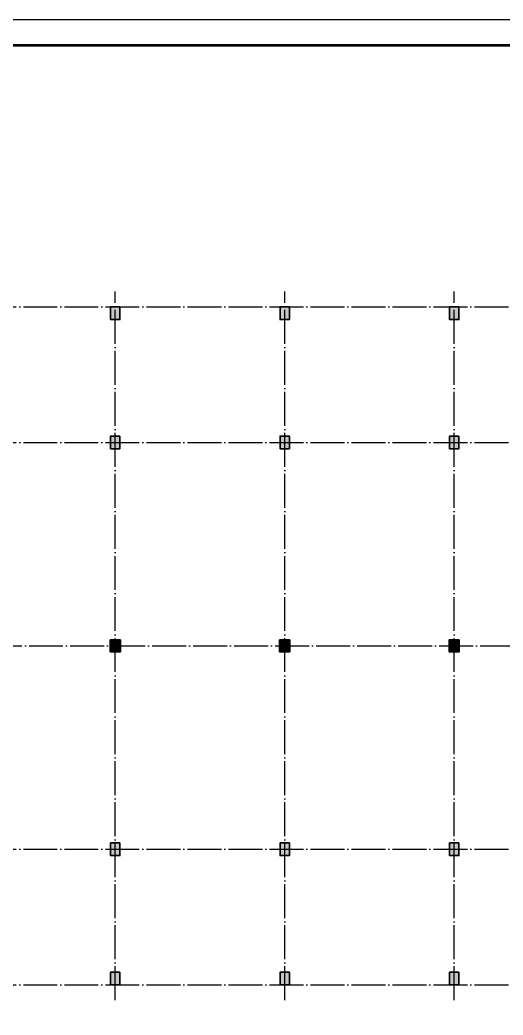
# Model space of a CAD drawing. Extents: x -695511 to 885008, y -751583 to -95266.
# Drawn here: x 146662 to 175172, y -397141 to -338435 of the extents above; entities that cross this region are included whole.
import ezdxf

# ---------------------------------------------------------------- set-up
doc = ezdxf.new("R2010")
doc.units = 0
doc.header["$LTSCALE"] = 1000
doc.header["$MEASUREMENT"] = 0
doc.linetypes.add('DOTE', pattern=[2.42, 2, -0.2, 0.02, -0.2])
for name, color, linetype in [('DOTE', 1, 'Continuous'), ('PUB_TITLE', 4, 'Continuous'), ('填充', 8, 'Continuous')]:
    doc.layers.add(name, color=color, linetype=linetype)
doc.layers.add('砼柱', color=2, linetype='Continuous', lineweight=35)

# ---------------------------------------------------------------- blocks, each defined once
blk = doc.blocks.new('zw')
at = {"layer": 'DOTE', "linetype": 'DOTE'}
for p, q in [((-160373, -1049032), (-160373, -1007232)), ((-150373, -1049032), (-150373, -1007232)), ((-140373, -1049032), (-140373, -1007232)), ((-187573, -1008132), (-73373, -1008132)), ((-187573, -1016132), (-73373, -1016132)), ((-172717, -1028132), (-73373, -1028132)), ((-187573, -1040132), (-73373, -1040132)), ((-187573, -1048132), (-73373, -1048132))]:
    blk.add_line(p, q, dxfattribs=at)
blk = doc.blocks.new('1fcol')
at = {"layer": '填充'}
h = blk.add_hatch(color=256, dxfattribs=at)
h.dxf.hatch_style = 1
h.paths.add_polyline_path([(-189268, -863263), (-189818, -863263), (-189818, -864013), (-189268, -864013)])
h = blk.add_hatch(color=256, dxfattribs=at)
h.dxf.hatch_style = 1
h.paths.add_polyline_path([(-179268, -863263), (-179818, -863263), (-179818, -864013), (-179268, -864013)])
h = blk.add_hatch(color=256, dxfattribs=at)
h.dxf.hatch_style = 1
h.paths.add_polyline_path([(-169268, -863263), (-169818, -863263), (-169818, -864013), (-169268, -864013)])
h = blk.add_hatch(color=256, dxfattribs=at)
h.dxf.hatch_style = 1
h.paths.add_polyline_path([(-189268, -870888), (-189818, -870888), (-189818, -871638), (-189268, -871638)])
h = blk.add_hatch(color=256, dxfattribs=at)
h.dxf.hatch_style = 1
h.paths.add_polyline_path([(-179268, -870888), (-179818, -870888), (-179818, -871638), (-179268, -871638)])
h = blk.add_hatch(color=256, dxfattribs=at)
h.dxf.hatch_style = 1
h.paths.add_polyline_path([(-169268, -870888), (-169818, -870888), (-169818, -871638), (-169268, -871638)])
h = blk.add_hatch(color=256, dxfattribs=at)
h.dxf.hatch_style = 1
h.paths.add_polyline_path([(-189243, -882913), (-189843, -882913), (-189843, -883613), (-189243, -883613)])
h = blk.add_hatch(color=256, dxfattribs=at)
h.dxf.hatch_style = 1
h.paths.add_polyline_path([(-179243, -882913), (-179843, -882913), (-179843, -883613), (-179243, -883613)])
h = blk.add_hatch(color=256, dxfattribs=at)
h.dxf.hatch_style = 1
h.paths.add_polyline_path([(-169243, -882913), (-169843, -882913), (-169843, -883613), (-169243, -883613)])
h = blk.add_hatch(color=256, dxfattribs=at)
h.dxf.hatch_style = 1
h.paths.add_polyline_path([(-189268, -894888), (-189818, -894888), (-189818, -895638), (-189268, -895638)])
h = blk.add_hatch(color=256, dxfattribs=at)
h.dxf.hatch_style = 1
h.paths.add_polyline_path([(-179268, -894888), (-179818, -894888), (-179818, -895638), (-179268, -895638)])
h = blk.add_hatch(color=256, dxfattribs=at)
h.dxf.hatch_style = 1
h.paths.add_polyline_path([(-169268, -894888), (-169818, -894888), (-169818, -895638), (-169268, -895638)])
h = blk.add_hatch(color=256, dxfattribs=at)
h.dxf.hatch_style = 1
h.paths.add_polyline_path([(-189268, -902513), (-189818, -902513), (-189818, -903263), (-189268, -903263)])
h = blk.add_hatch(color=256, dxfattribs=at)
h.dxf.hatch_style = 1
h.paths.add_polyline_path([(-179268, -902513), (-179818, -902513), (-179818, -903263), (-179268, -903263)])
h = blk.add_hatch(color=256, dxfattribs=at)
h.dxf.hatch_style = 1
h.paths.add_polyline_path([(-169268, -902513), (-169818, -902513), (-169818, -903263), (-169268, -903263)])
at = {"layer": '砼柱', "lineweight": 35}
for points in [[(-189268, -863263), (-189818, -863263), (-189818, -864013), (-189268, -864013)], [(-179268, -863263), (-179818, -863263), (-179818, -864013), (-179268, -864013)], [(-169268, -863263), (-169818, -863263), (-169818, -864013), (-169268, -864013)], [(-189268, -870888), (-189818, -870888), (-189818, -871638), (-189268, -871638)], [(-179268, -870888), (-179818, -870888), (-179818, -871638), (-179268, -871638)], [(-169268, -870888), (-169818, -870888), (-169818, -871638), (-169268, -871638)], [(-189243, -882913), (-189843, -882913), (-189843, -883613), (-189243, -883613)], [(-179243, -882913), (-179843, -882913), (-179843, -883613), (-179243, -883613)], [(-169243, -882913), (-169843, -882913), (-169843, -883613), (-169243, -883613)], [(-189268, -894888), (-189818, -894888), (-189818, -895638), (-189268, -895638)], [(-179268, -894888), (-179818, -894888), (-179818, -895638), (-179268, -895638)], [(-169268, -894888), (-169818, -894888), (-169818, -895638), (-169268, -895638)], [(-189268, -902513), (-189818, -902513), (-189818, -903263), (-189268, -903263)], [(-179268, -902513), (-179818, -902513), (-179818, -903263), (-179268, -903263)], [(-169268, -902513), (-169818, -902513), (-169818, -903263), (-169268, -903263)]]:
    blk.add_lwpolyline(points, close=True, dxfattribs=at)

msp = doc.modelspace()

# ---------------------------------------------------------------- linework, layer by layer
at = {"layer": 'PUB_TITLE'}
msp.add_lwpolyline([(107830.5, -427534.5), (265480.5, -427534.5), (265480.5, -338434.5), (107830.5, -338434.5)], close=True, dxfattribs=at)
at = {"layer": 'PUB_TITLE', "const_width": 150}
msp.add_lwpolyline([(111580.5, -426034.5), (263980.5, -426034.5), (263980.5, -339934.5), (111580.5, -339934.5)], close=True, dxfattribs=at)

# ---------------------------------------------------------------- block references
for name, p in [('zw', (312661.1, 652772.2)), ('1fcol', (341830.9, 507903.5))]:
    msp.add_blockref(name, p)

doc.saveas('drawing.dxf')
